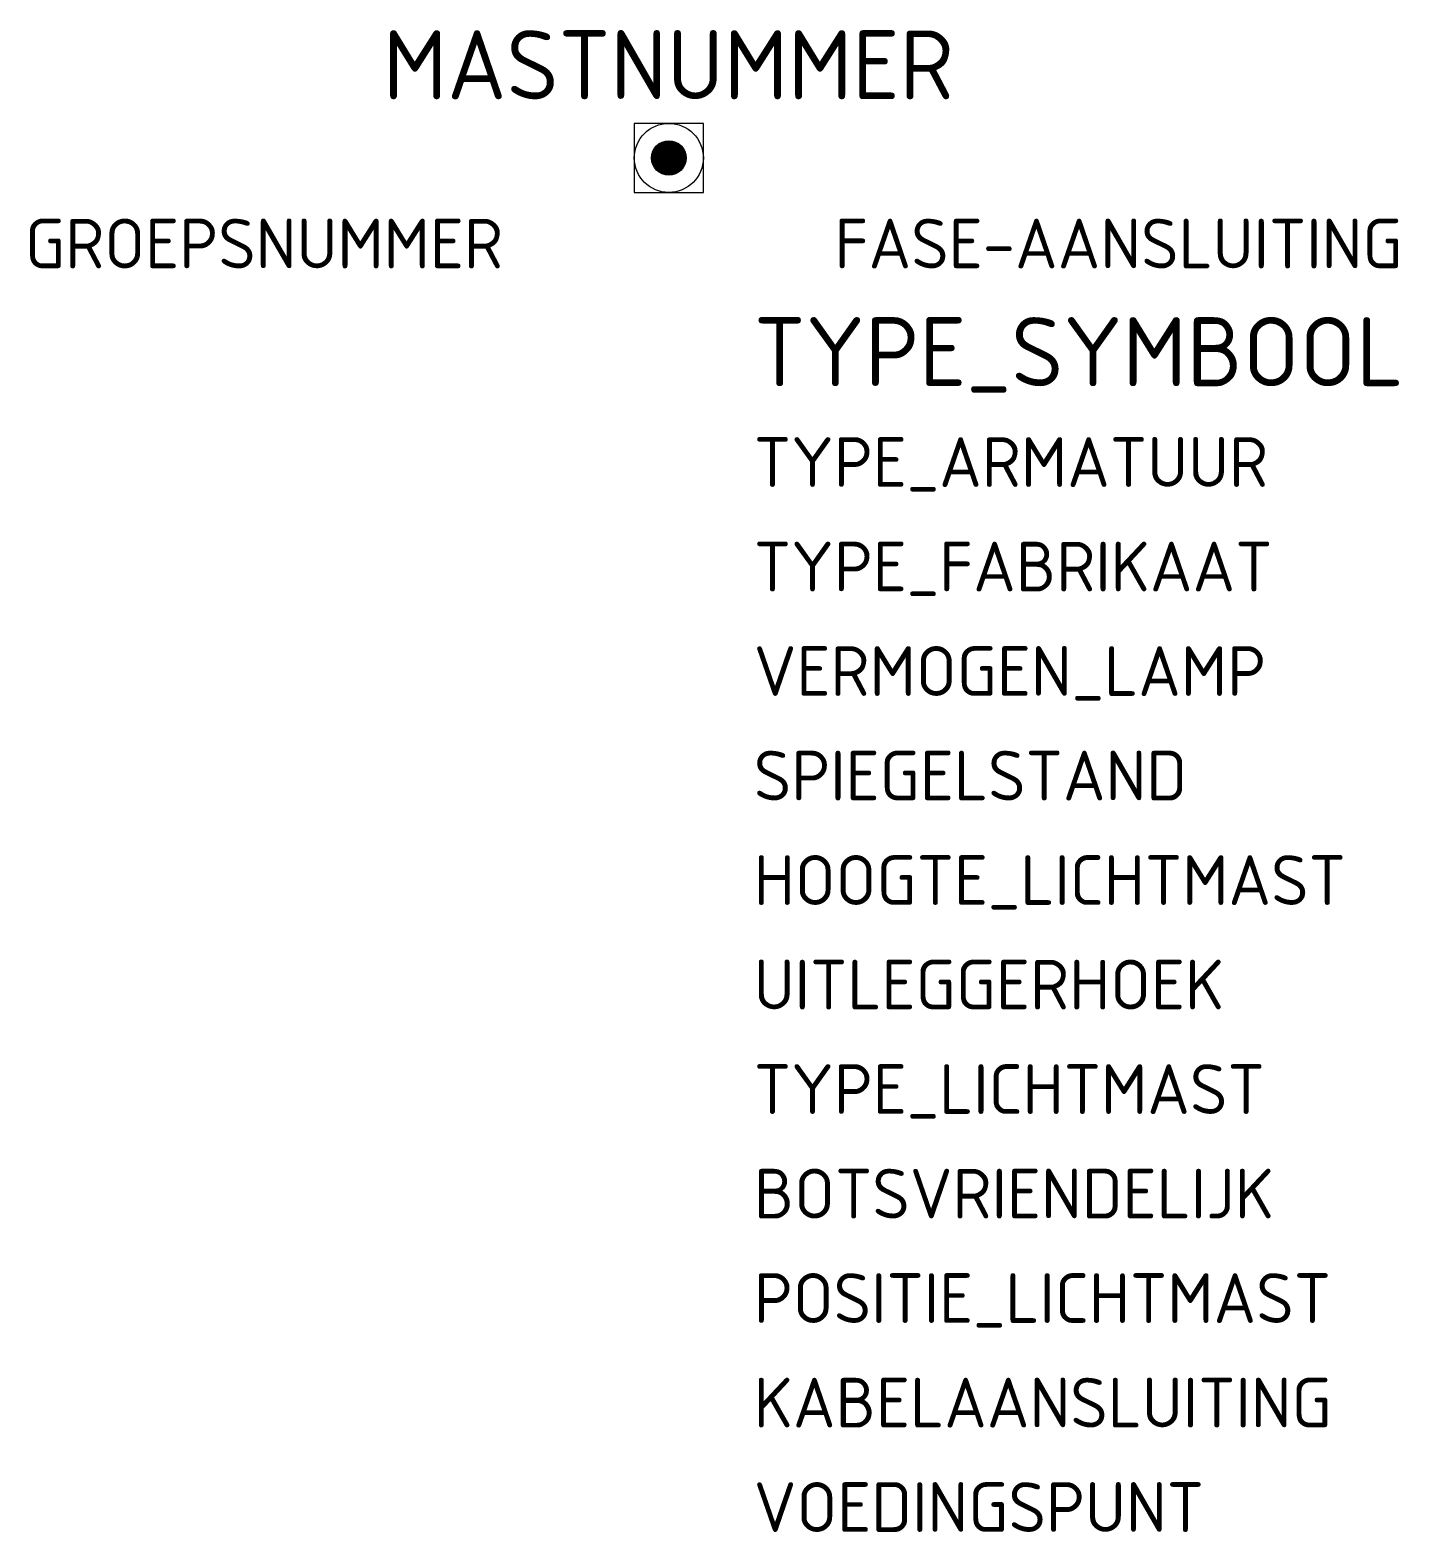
# Model space of a CAD drawing. Extents: x -23.1 to 26.4, y -49.8 to 4.6.
import ezdxf
from ezdxf.enums import TextEntityAlignment as Align

# ---------------------------------------------------------------- set-up
doc = ezdxf.new("R2010")
doc.units = 0
doc.header["$LTSCALE"] = 5
doc.header["$MEASUREMENT"] = 0
doc.layers.get('0').update_dxf_attribs({"linetype": 'CONTINUOUS'})
doc.layers.add('N-WE-KL-ET-T18', color=1, linetype='CONTINUOUS', lineweight=18)
doc.layers.add('N-WE-KL-ET-T25', color=7, linetype='CONTINUOUS', lineweight=25)
doc.styles.add('NLCS-ISO', font='NLCS-ISO.ttf')

msp = doc.modelspace()

# ---------------------------------------------------------------- linework, layer by layer
at = {"flags": 128}
msp.add_lwpolyline([(0, 1.25), (-1.25, 1.25), (-1.25, -1.25), (1.25, -1.25), (1.25, 1.25)], close=True, dxfattribs=at)
at = {"const_width": 0.625, "flags": 128}
msp.add_lwpolyline([(-0.312, 0, 1), (0.313, 0, 1)], format="xyb", close=True, dxfattribs=at)
for radius in [1.25, 0.625]:
    msp.add_circle((0, 0), radius)

# ---------------------------------------------------------------- texts
at = {"layer": 'N-WE-KL-ET-T18', "linetype": 'ByBlock', "style": 'NLCS-ISO'}
msp.add_attdef('GROEPSNUMMER', text='', height=1.8, dxfattribs=at).set_placement((-6, -4), align=Align.RIGHT)
msp.add_attdef('FASE-AANSLUITING', (6, -4), '', height=1.8, dxfattribs=at)
at = {"layer": 'N-WE-KL-ET-T18', "linetype": 'ByBlock', "style": 'NLCS-ISO', "flags": 1}
for tag, p, s in [('TYPE_ARMATUUR', (3.075, -11.912), 'IPSO SON-T'), ('TYPE_FABRIKAAT', (3.075, -15.697), ''), ('VERMOGEN_LAMP', (3.075, -19.481), '250W'), ('SPIEGELSTAND', (3.075, -23.266), 'Vlakglas 35/115/5'), ('HOOGTE_LICHTMAST', (3.075, -27.05), '18m'), ('UITLEGGERHOEK', (3.075, -30.835), '5°'), ('TYPE_LICHTMAST', (3.075, -34.619), 'Enkele PAALTOPMAST'), ('BOTSVRIENDELIJK', (3.075, -38.404), 'Ja'), ('POSITIE_LICHTMAST', (3.075, -42.188), 'Rechts'), ('KABELAANSLUITING', (3.075, -45.973), 'EO-YMeKaszh 4x2,5mm² (d.m.v. aftakmof)'), ('VOEDINGSPUNT', (3.075, -49.757), '')]:
    msp.add_attdef(tag, p, s, height=1.8, dxfattribs=at)
at = {"layer": 'N-WE-KL-ET-T25', "linetype": 'ByBlock', "style": 'NLCS-ISO'}
msp.add_attdef('MASTNUMMER', text='', height=2.5, dxfattribs=at).set_placement((-0.013, 3.375), align=Align.MIDDLE)
at = {"layer": 'N-WE-KL-ET-T25', "linetype": 'ByBlock', "style": 'NLCS-ISO', "flags": 1}
msp.add_attdef('TYPE_SYMBOOL', (3.075, -8.265), 'RVMASTVP-3', height=2.5, dxfattribs=at)

doc.saveas('drawing.dxf')
